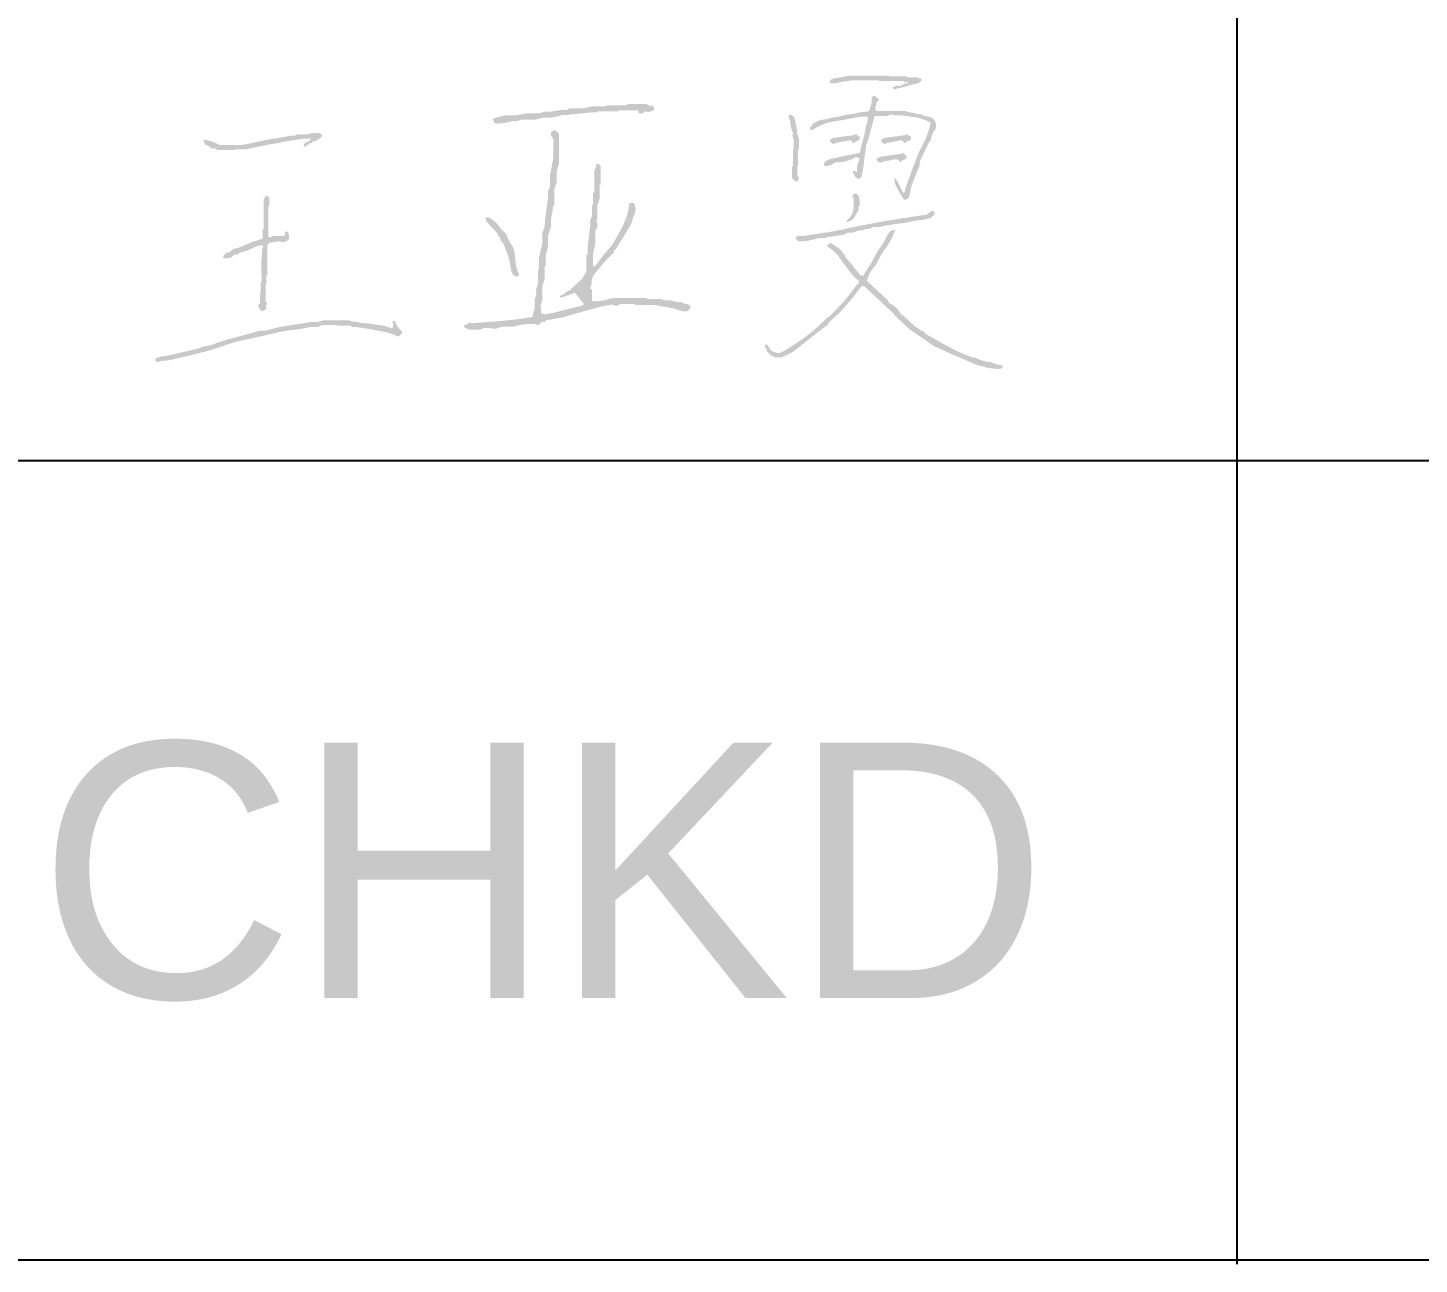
# Model space of a CAD drawing. Header units: millimetres. Extents: x -181 to 239, y -54 to 243.
# Drawn here: x 205.17 to 211.41, y 99.17 to 104.71 of the extents above; entities that cross this region are included whole.
import ezdxf

# ---------------------------------------------------------------- set-up
doc = ezdxf.new("R2010")
doc.units = ezdxf.units.MM
doc.styles.add('Arial', font='ARIAL.TTF', dxfattribs={"height": 0.2})

# ---------------------------------------------------------------- blocks, each defined once
blk = doc.blocks.new('Unknown-234525213-26953')
at = {"linetype": 'Continuous'}
for points in [[(209.1714, 104.4893), (209.1673, 104.4869), (209.1616, 104.4886), (209.16, 104.4928), (209.1107, 104.4928), (209.1107, 104.4964), (209.0312, 104.4964), (209.0312, 104.4999), (208.8531, 104.4999), (208.822, 104.4941), (208.8065, 104.4913), (208.7754, 104.4858), (208.7659, 104.4769), (208.7659, 104.4645), (208.7827, 104.4648), (208.7913, 104.4658), (208.8076, 104.4698), (208.8644, 104.4787), (208.9857, 104.4787), (208.9857, 104.4752), (209.0956, 104.4752), (209.0986, 104.4702), (209.1065, 104.4693), (209.1107, 104.4734), (209.1116, 104.4748), (209.1128, 104.4754), (209.1145, 104.4752), (209.1145, 104.4645), (209.1002, 104.4633), (209.0927, 104.4609), (209.0804, 104.4539), (209.0681, 104.4549), (209.0612, 104.4537), (209.0501, 104.4486), (209.0478, 104.4481), (209.0467, 104.445), (209.0526, 104.4384), (209.0598, 104.4376), (209.0653, 104.4415), (209.0726, 104.4437), (209.0765, 104.4444), (209.0842, 104.4451), (209.1297, 104.4592), (209.1444, 104.4615), (209.1517, 104.4633), (209.1657, 104.4681), (209.1751, 104.4769), (209.176, 104.482), (209.175, 104.4854)], [(207.9696, 104.3673), (207.9602, 104.3637), (207.9519, 104.3652), (207.9448, 104.3719), (207.8557, 104.3719), (207.8557, 104.3673), (207.7617, 104.3673), (207.7617, 104.3627), (207.7023, 104.3627), (207.6578, 104.3534), (207.5984, 104.3534), (207.586, 104.3469), (207.5779, 104.3453), (207.5637, 104.3465), (207.5044, 104.3373), (207.4863, 104.3383), (207.4765, 104.3367), (207.4598, 104.3303), (207.4004, 104.3303), (207.3559, 104.3211), (207.3064, 104.3211), (207.2797, 104.3142), (207.2619, 104.3095), (207.2565, 104.3074), (207.2539, 104.3033), (207.2544, 104.298), (207.2577, 104.2926), (207.2592, 104.2898), (207.2619, 104.2841), (207.2938, 104.286), (207.3099, 104.2884), (207.341, 104.2957), (207.3571, 104.2957), (207.3656, 104.2972), (207.3806, 104.3026), (207.445, 104.3026), (207.4796, 104.3118), (207.5075, 104.3111), (207.5218, 104.3125), (207.5489, 104.3188), (207.5624, 104.3224), (207.5695, 104.3233), (207.5835, 104.3234), (207.6949, 104.3349), (207.7221, 104.3349), (207.7221, 104.3396), (207.8161, 104.3396), (207.8161, 104.3442), (207.9052, 104.3442), (207.9045, 104.3384), (207.9059, 104.3346), (207.9102, 104.3303), (207.9208, 104.3298), (207.9276, 104.3323), (207.9349, 104.3396), (207.9496, 104.337), (207.9585, 104.3382), (207.972, 104.3442), (207.9795, 104.3511), (207.9743, 104.3568), (207.9722, 104.3603)], [(208.6242, 104.1708), (209.1213, 104.2088), (209.1169, 104.2062), (209.1078, 104.2026), (209.1044, 104.1986), (209.0998, 104.1974), (209.0945, 104.1991), (209.0945, 104.2062), (209.0901, 104.2079), (209.0832, 104.2097), (209.0574, 104.2049), (209.0445, 104.2025), (209.0188, 104.1973), (209.0133, 104.1935), (209.0061, 104.1942), (209.0017, 104.1991), (208.9964, 104.2025), (208.9944, 104.2074), (208.996, 104.2133), (209.0059, 104.2183), (209.0115, 104.2201), (209.0225, 104.2221), (209.0543, 104.2266), (209.0703, 104.2287), (209.1021, 104.2327), (209.1076, 104.2366), (209.1147, 104.2358), (209.1192, 104.231), (209.1261, 104.2276), (209.1293, 104.2223), (209.1286, 104.215), (209.1213, 104.2088), (209.2268, 104.2425), (209.2396, 104.2628), (209.2411, 104.2763), (209.2403, 104.2836), (209.2358, 104.2964), (209.2274, 104.307), (209.2207, 104.3116), (209.2074, 104.3159), (209.1939, 104.3183), (209.1872, 104.3205), (209.1751, 104.3265), (209.1629, 104.3255), (209.1559, 104.3267), (209.1448, 104.3318), (209.128, 104.3344), (209.1196, 104.3362), (209.1032, 104.3407), (208.9743, 104.3407), (208.9688, 104.3492), (208.9683, 104.3563), (208.9724, 104.3654), (208.9732, 104.3735), (208.9744, 104.3776), (208.9781, 104.3849), (208.9828, 104.3873), (208.9838, 104.3937), (208.9686, 104.4079), (208.9609, 104.4085), (208.9552, 104.4055), (208.9516, 104.3991), (208.9522, 104.3827), (208.951, 104.3741), (208.9459, 104.3584), (208.9448, 104.3499), (208.9426, 104.3452), (208.9364, 104.3389), (208.9089, 104.3366), (208.8951, 104.3344), (208.8682, 104.3283), (208.8453, 104.325), (208.8339, 104.3229), (208.8114, 104.3177), (208.7839, 104.3128), (208.7703, 104.31), (208.7432, 104.3035), (208.7242, 104.3013), (208.7144, 104.2982), (208.6933, 104.287), (208.6863, 104.284), (208.6872, 104.2794), (208.6852, 104.2756), (208.6807, 104.2734), (208.6764, 104.2667), (208.677, 104.2598), (208.6825, 104.254), (208.7111, 104.271), (208.7266, 104.2782), (208.7583, 104.2893), (208.7962, 104.2964), (208.819, 104.3), (208.9042, 104.3159), (208.9326, 104.3159), (208.935, 104.3139), (208.9356, 104.3116), (208.9345, 104.3088), (208.9333, 104.2944), (208.9318, 104.2871), (208.927, 104.2734), (208.9194, 104.2345), (208.9042, 104.1779), (208.9023, 104.1679), (208.9011, 104.1629), (208.8985, 104.1531), (208.8469, 104.1429), (208.8211, 104.1376), (208.7697, 104.1266), (208.7563, 104.1218), (208.7498, 104.118), (208.7394, 104.1089), (208.7379, 104.1025), (208.7389, 104.0981), (208.7432, 104.0929), (208.7625, 104.0963), (208.7724, 104.1001), (208.7886, 104.1106), (208.8211, 104.1124), (208.8378, 104.1158), (208.8682, 104.1266), (208.8759, 104.1319), (208.8814, 104.1337), (208.891, 104.1336), (208.8965, 104.1278), (208.8971, 104.1209), (208.8928, 104.1142), (208.888, 104.0962), (208.8868, 104.0867), (208.8872, 104.0682), (208.872, 104.0735), (208.8686, 104.0718), (208.8676, 104.0674), (208.8701, 104.0646), (208.8745, 104.0515), (208.8794, 104.0448), (208.891, 104.0363), (208.8969, 104.0394), (208.8999, 104.0408), (208.9061, 104.0434), (208.9131, 104.0771), (208.9158, 104.0942), (208.9194, 104.1283), (208.927, 104.1779), (208.927, 104.1882), (208.9288, 104.1939), (208.9345, 104.2026), (208.9464, 104.248), (208.9525, 104.2707), (208.9648, 104.3159), (208.9686, 104.3194), (209.0236, 104.3194), (209.034, 104.3252), (209.0428, 104.3257), (209.0539, 104.3212), (209.0782, 104.3215), (209.0904, 104.3208), (209.1145, 104.3177), (209.1526, 104.3126), (209.1716, 104.3079), (209.2074, 104.2947), (209.2141, 104.2904), (209.2167, 104.2844), (209.2149, 104.277), (209.2004, 104.2319), (209.1912, 104.2097), (209.1695, 104.1673), (209.1581, 104.1425), (209.1429, 104.1), (209.1392, 104.0929), (209.1202, 104.0398), (209.1106, 104.0148), (209.1064, 104.002), (209.0994, 103.9761), (209.0956, 103.9747), (209.0916, 103.9762), (209.0899, 103.9797), (209.0786, 104.0041), (209.0725, 104.0162), (209.0596, 104.0398), (209.0582, 104.0376), (209.0566, 104.0366), (209.0539, 104.0363), (209.0556, 104.0218), (209.0576, 104.0145), (209.0634, 104.0009), (209.0861, 103.9584), (209.0912, 103.9538), (209.0933, 103.9506), (209.0956, 103.9443), (209.1024, 103.9427), (209.1072, 103.9437), (209.1126, 103.9478), (209.1202, 103.9549), (209.1316, 104.008), (209.1457, 104.0435), (209.1529, 104.0612), (209.1676, 104.0965), (209.1672, 104.1065), (209.168, 104.1117), (209.1714, 104.1212), (209.1864, 104.1531), (209.194, 104.1691), (209.2093, 104.2009), (209.2168, 104.2079), (209.222, 104.231), (209.2268, 104.2425), (209.1213, 104.2088), (208.8912, 104.2088), (208.8985, 104.215), (208.8992, 104.2223), (208.896, 104.2276), (208.8891, 104.231), (208.8846, 104.2358), (208.8775, 104.2366), (208.872, 104.2327), (208.8401, 104.2287), (208.8242, 104.2266), (208.7924, 104.2221), (208.7814, 104.2201), (208.7758, 104.2183), (208.7659, 104.2133), (208.7643, 104.2074), (208.7663, 104.2025), (208.7716, 104.1991), (208.776, 104.1942), (208.7832, 104.1935), (208.7886, 104.1973), (208.8144, 104.2025), (208.8273, 104.2049), (208.8531, 104.2097), (208.8577, 104.2086), (208.8644, 104.2062), (208.8644, 104.1991), (208.8696, 104.1974), (208.8742, 104.1986), (208.8777, 104.2026), (208.8868, 104.2062), (208.8912, 104.2088), (209.1213, 104.2088), (208.6242, 104.1708), (208.6257, 104.1708), (208.6257, 104.2168), (208.6196, 104.2346), (208.6176, 104.2441), (208.6162, 104.2628), (208.6087, 104.2982), (208.6067, 104.3085), (208.6035, 104.314), (208.5954, 104.3212), (208.5904, 104.3245), (208.5842, 104.3238), (208.5802, 104.3194), (208.5804, 104.3105), (208.5822, 104.3055), (208.5878, 104.2982), (208.5875, 104.284), (208.5883, 104.2767), (208.5916, 104.2628), (208.5992, 104.2416), (208.5968, 104.2304), (208.5977, 104.2235), (208.603, 104.2133), (208.603, 104.1673), (208.5992, 104.1673), (208.5992, 104.0929), (208.5954, 104.0929), (208.5954, 104.0398), (208.6011, 104.0345), (208.6037, 104.0316), (208.6087, 104.0257), (208.6141, 104.0249), (208.6178, 104.0258), (208.6219, 104.0292), (208.6251, 104.0388), (208.624, 104.0456), (208.6181, 104.054), (208.6181, 104.0965), (208.6219, 104.0965), (208.6219, 104.1708)], [(208.1254, 103.4752), (208.1161, 103.4752), (208.1107, 103.4769), (208.1032, 103.4821), (208.0812, 103.4843), (208.0702, 103.4862), (208.0487, 103.4914), (208.0307, 103.4914), (208.0213, 103.4929), (208.0042, 103.4983), (207.9448, 103.4983), (207.9448, 103.5029), (207.7914, 103.5029), (207.7567, 103.493), (207.7385, 103.4897), (207.7023, 103.4868), (207.7012, 103.4886), (207.6996, 103.4894), (207.6974, 103.4891), (207.6974, 103.5399), (207.6904, 103.5436), (207.6892, 103.5532), (207.6949, 103.5584), (207.6956, 103.5762), (207.6971, 103.5852), (207.7023, 103.6023), (207.7379, 103.6454), (207.7568, 103.6663), (207.7963, 103.7063), (207.7952, 103.7124), (207.7978, 103.7174), (207.8038, 103.7202), (207.8329, 103.7671), (207.8473, 103.7907), (207.8755, 103.8381), (207.8797, 103.856), (207.8828, 103.865), (207.8904, 103.882), (207.8932, 103.9004), (207.8921, 103.9107), (207.8854, 103.9282), (207.8656, 103.9282), (207.8618, 103.904), (207.8593, 103.8919), (207.8533, 103.8681), (207.8472, 103.8533), (207.8442, 103.846), (207.8384, 103.8311), (207.8137, 103.7849), (207.7937, 103.7495), (207.7816, 103.7325), (207.7543, 103.7017), (207.7373, 103.6796), (207.7289, 103.6685), (207.7122, 103.6462), (207.7023, 103.6462), (207.7023, 103.7017), (207.7122, 103.7433), (207.7122, 103.8034), (207.7206, 103.8183), (207.7224, 103.8283), (207.7196, 103.845), (207.7169, 103.8478), (207.7183, 103.8529), (207.7221, 103.8542), (207.7221, 103.9189), (207.732, 103.9467), (207.732, 104.0114), (207.737, 104.0114), (207.737, 104.0923), (207.7321, 104.0997), (207.7265, 104.103), (207.7172, 104.1038), (207.7147, 104.0906), (207.7126, 104.084), (207.7073, 104.0715), (207.7073, 103.9744), (207.7023, 103.9744), (207.7023, 103.9189), (207.6974, 103.9189), (207.6974, 103.8681), (207.69, 103.8547), (207.6883, 103.8461), (207.6899, 103.8311), (207.6776, 103.7271), (207.6776, 103.6971), (207.6726, 103.6971), (207.6726, 103.6231), (207.668, 103.6137), (207.6655, 103.6091), (207.6602, 103.6), (207.6575, 103.5967), (207.6565, 103.5947), (207.6553, 103.5908), (207.5984, 103.5376), (207.5855, 103.5318), (207.5794, 103.5279), (207.5687, 103.5191), (207.5629, 103.516), (207.5599, 103.5146), (207.5538, 103.5122), (207.5538, 103.5029), (207.5809, 103.5114), (207.5943, 103.516), (207.6207, 103.526), (207.6353, 103.5074), (207.6428, 103.4982), (207.6578, 103.4798), (207.6597, 103.4752), (207.6577, 103.4704), (207.6528, 103.4683), (207.6014, 103.455), (207.5757, 103.4486), (207.5241, 103.4359), (207.487, 103.429), (207.4799, 103.4301), (207.4764, 103.4311), (207.4697, 103.4336), (207.4686, 103.4484), (207.4681, 103.4558), (207.4672, 103.4706), (207.4747, 103.4914), (207.4747, 103.5538), (207.4846, 103.5861), (207.4846, 103.6462), (207.4895, 103.6462), (207.4895, 103.6925), (207.4994, 103.7294), (207.4994, 103.7757), (207.5052, 103.796), (207.5081, 103.8062), (207.5142, 103.8265), (207.514, 103.8544), (207.5155, 103.8686), (207.5217, 103.8958), (207.5218, 103.9073), (207.5234, 103.9134), (207.5291, 103.9236), (207.5291, 103.9929), (207.539, 104.0206), (207.539, 104.0715), (207.5489, 104.1038), (207.5489, 104.2379), (207.5423, 104.2471), (207.5372, 104.2513), (207.5266, 104.2564), (207.5142, 104.2448), (207.5141, 104.2322), (207.5165, 104.2251), (207.5241, 104.2148), (207.5241, 104.1316), (207.5183, 104.1001), (207.5154, 104.0844), (207.5093, 104.053), (207.5093, 104.0021), (207.4994, 103.979), (207.4994, 103.9467), (207.487, 103.8542), (207.4856, 103.8298), (207.483, 103.8173), (207.4747, 103.7941), (207.4747, 103.7479), (207.469, 103.722), (207.466, 103.709), (207.4598, 103.6832), (207.4598, 103.6277), (207.4549, 103.6277), (207.4549, 103.5677), (207.445, 103.5353), (207.4481, 103.5207), (207.4469, 103.5118), (207.44, 103.4983), (207.44, 103.4521), (207.4354, 103.4384), (207.4334, 103.4314), (207.4301, 103.4174), (207.3707, 103.4082), (207.3203, 103.4026), (207.2866, 103.3989), (207.1678, 103.3897), (207.1528, 103.3911), (207.144, 103.3895), (207.1307, 103.3828), (207.1258, 103.3799), (207.1236, 103.3766), (207.1233, 103.3712), (207.148, 103.3596), (207.1926, 103.3596), (207.211, 103.367), (207.2222, 103.3686), (207.262, 103.3646), (207.2731, 103.3662), (207.2915, 103.3735), (207.346, 103.3735), (207.3806, 103.3828), (207.4063, 103.3852), (207.4192, 103.3856), (207.445, 103.3851), (207.4499, 103.3804), (207.4589, 103.3816), (207.4623, 103.3874), (207.468, 103.3899), (207.4708, 103.3919), (207.4747, 103.3966), (207.4799, 103.3934), (207.4874, 103.3958), (207.4895, 103.4012), (207.4932, 103.4028), (207.4953, 103.4033), (207.4994, 103.4036), (207.5489, 103.4128), (207.5711, 103.4168), (207.5821, 103.4196), (207.6033, 103.4267), (207.6568, 103.4415), (207.6835, 103.4489), (207.737, 103.4636), (207.7864, 103.4729), (207.8012, 103.4673), (207.8122, 103.468), (207.826, 103.4752), (207.8904, 103.4752), (207.8904, 103.4706), (207.9795, 103.4706), (208.0151, 103.4642), (208.0329, 103.461), (208.0685, 103.4544), (208.0899, 103.4458), (208.1022, 103.4433), (208.1254, 103.4428), (208.1378, 103.4544), (208.1387, 103.4639), (208.1345, 103.4709)], [(206.4699, 104.2424), (206.4651, 104.2428), (206.4558, 104.2424), (206.4421, 104.2423), (206.4349, 104.241), (206.4221, 104.2365), (206.3758, 104.2365), (206.3652, 104.2311), (206.3584, 104.2297), (206.3463, 104.2306), (206.2832, 104.2188), (206.2645, 104.2169), (206.2551, 104.2153), (206.2369, 104.2109), (206.1843, 104.2011), (206.1927, 104.2011), (206.1295, 104.1893), (206.0264, 104.1893), (206.0006, 104.2013), (205.9868, 104.2061), (205.959, 104.2129), (205.9555, 104.2094), (205.9548, 104.2054), (205.9569, 104.2011), (205.9598, 104.1965), (205.9611, 104.1941), (205.9632, 104.1893), (205.9749, 104.1862), (205.981, 104.1824), (205.9885, 104.1735), (206.0007, 104.1739), (206.0078, 104.1721), (206.0179, 104.1657), (206.0937, 104.1657), (206.0937, 104.1696), (206.1443, 104.1696), (206.1863, 104.1784), (206.2074, 104.1827), (206.2495, 104.1912), (206.3127, 104.2011), (206.3, 104.2011), (206.4011, 104.2168), (206.4306, 104.2168), (206.4302, 104.219), (206.4324, 104.2211), (206.4348, 104.2207), (206.4336, 104.2113), (206.4278, 104.2052), (206.4179, 104.203), (206.4099, 104.1981), (206.4064, 104.1938), (206.4032, 104.1853), (206.4051, 104.1817), (206.4105, 104.1807), (206.4137, 104.1834), (206.4215, 104.1874), (206.4252, 104.1904), (206.4306, 104.1971), (206.4361, 104.1962), (206.4406, 104.1983), (206.4432, 104.203), (206.4575, 104.2074), (206.4646, 104.2107), (206.4769, 104.2188), (206.4791, 104.2213), (206.4821, 104.222), (206.4853, 104.2207), (206.4836, 104.2247), (206.4854, 104.2288), (206.4895, 104.2306), (206.479, 104.2404)], [(209.0991, 104.1465), (209.0947, 104.1514), (209.0875, 104.1521), (209.0821, 104.1482), (209.0502, 104.1443), (209.0343, 104.1421), (209.0025, 104.1376), (208.9914, 104.1356), (208.9859, 104.1338), (208.976, 104.1288), (208.9744, 104.1229), (208.9763, 104.1181), (208.9816, 104.1146), (208.9861, 104.1097), (208.9932, 104.109), (208.9987, 104.1128), (209.0244, 104.118), (209.0373, 104.1204), (209.0631, 104.1252), (209.0701, 104.1234), (209.0745, 104.1217), (209.0745, 104.1146), (209.0797, 104.1129), (209.0843, 104.1141), (209.0877, 104.1182), (209.0968, 104.1217), (209.1012, 104.1244), (209.1086, 104.1305), (209.1092, 104.1378), (209.106, 104.1431)], [(206.3337, 103.8), (206.3211, 103.8), (206.3204, 103.792), (206.3195, 103.7879), (206.3169, 103.7803), (206.2621, 103.7803), (206.2577, 103.7753), (206.2517, 103.7739), (206.2453, 103.7764), (206.2453, 103.914), (206.2495, 103.914), (206.2495, 103.9514), (206.2454, 103.9577), (206.2406, 103.9605), (206.2327, 103.9612), (206.2312, 103.9543), (206.2293, 103.9507), (206.2242, 103.9455), (206.2242, 103.8118), (206.22, 103.8118), (206.22, 103.7685), (206.1755, 103.7538), (206.1535, 103.7455), (206.1106, 103.7272), (206.0919, 103.7231), (206.0822, 103.7181), (206.0685, 103.7056), (206.0615, 103.7072), (206.0557, 103.7052), (206.0516, 103.6997), (206.0432, 103.6918), (206.0432, 103.682), (206.0508, 103.6806), (206.0558, 103.68), (206.0726, 103.6823), (206.0817, 103.6866), (206.0937, 103.6977), (206.1024, 103.6966), (206.1082, 103.6982), (206.1148, 103.7036), (206.1492, 103.7152), (206.1662, 103.7219), (206.199, 103.737), (206.2058, 103.7375), (206.2092, 103.7379), (206.2158, 103.739), (206.2211, 103.7363), (206.2221, 103.7292), (206.2179, 103.7253), (206.2143, 103.6656), (206.2139, 103.6356), (206.2158, 103.5758), (206.2116, 103.5758), (206.2116, 103.5286), (206.2084, 103.5275), (206.2072, 103.5232), (206.2095, 103.5208), (206.2105, 103.5193), (206.2093, 103.517), (206.2074, 103.5168), (206.2074, 103.4775), (206.201, 103.4724), (206.2001, 103.4641), (206.2053, 103.4579), (206.2069, 103.4502), (206.2119, 103.4456), (206.22, 103.4441), (206.2276, 103.4476), (206.2312, 103.4501), (206.2369, 103.4559), (206.2348, 103.4696), (206.2396, 103.4741), (206.2386, 103.4822), (206.2327, 103.4854), (206.2327, 103.5601), (206.2369, 103.5601), (206.2369, 103.6033), (206.2411, 103.6033), (206.2411, 103.741), (206.2448, 103.7414), (206.2472, 103.7458), (206.2453, 103.7488), (206.2958, 103.7567), (206.3051, 103.753), (206.3112, 103.7525), (206.3211, 103.7547), (206.3286, 103.7582), (206.3322, 103.7608), (206.3379, 103.7665), (206.3377, 103.78), (206.3369, 103.7868)], [(208.8947, 103.9584), (208.8897, 103.9655), (208.8858, 103.9687), (208.8777, 103.9726), (208.8682, 103.9638), (208.8656, 103.9592), (208.8672, 103.954), (208.872, 103.9514), (208.872, 103.9071), (208.8664, 103.8843), (208.8606, 103.8727), (208.8455, 103.854), (208.8413, 103.8507), (208.84, 103.8466), (208.8417, 103.8417), (208.857, 103.8482), (208.8643, 103.8531), (208.8758, 103.8647), (208.8823, 103.8786), (208.8861, 103.8854), (208.8947, 103.8983), (208.8918, 103.9049), (208.893, 103.9109), (208.8985, 103.916), (208.8992, 103.933), (208.8985, 103.9418)], [(209.232, 103.8912), (209.2252, 103.8928), (209.2204, 103.8918), (209.2149, 103.8877), (209.2091, 103.884), (209.2064, 103.8818), (209.2017, 103.877), (209.1698, 103.8722), (209.1539, 103.8697), (209.1221, 103.8647), (209.1117, 103.8624), (209.1063, 103.8617), (209.0956, 103.8611), (209.0577, 103.854), (209.038, 103.8513), (209.0281, 103.8499), (209.0084, 103.847), (208.9705, 103.8399), (208.9007, 103.8264), (208.8658, 103.8193), (208.7962, 103.8045), (208.7583, 103.7974), (208.7204, 103.792), (208.7015, 103.7892), (208.6636, 103.7833), (208.6472, 103.7805), (208.6385, 103.7801), (208.6219, 103.7815), (208.6159, 103.7781), (208.6132, 103.7752), (208.6106, 103.7691), (208.6238, 103.7567), (208.6459, 103.7563), (208.6572, 103.7574), (208.6788, 103.762), (208.7166, 103.7709), (208.747, 103.7709), (208.7507, 103.7758), (208.7558, 103.7776), (208.7621, 103.7762), (208.8076, 103.7833), (208.8234, 103.7856), (208.8315, 103.7883), (208.8455, 103.7956), (208.8592, 103.7947), (208.8664, 103.7955), (208.8796, 103.7992), (208.8947, 103.8063), (208.907, 103.8053), (208.914, 103.8065), (208.9251, 103.8116), (208.9392, 103.8126), (208.9465, 103.8145), (208.9592, 103.8204), (208.979, 103.8201), (208.9892, 103.8212), (209.0084, 103.8257), (209.0252, 103.8281), (209.0335, 103.8295), (209.0501, 103.8328), (209.1032, 103.8399), (209.1094, 103.8405), (209.1125, 103.8413), (209.1183, 103.8434), (209.1562, 103.8505), (209.1807, 103.853), (209.193, 103.8551), (209.2168, 103.8611), (209.2358, 103.8788), (209.2336, 103.8836), (209.2329, 103.8861)], [(207.3534, 103.6786), (207.3487, 103.7134), (207.3423, 103.7313), (207.3237, 103.7618), (207.3147, 103.7844), (207.3072, 103.7954), (207.2891, 103.8126), (207.2712, 103.8361), (207.2597, 103.8468), (207.2346, 103.8635), (207.2223, 103.8635), (207.22, 103.8552), (207.2214, 103.8493), (207.2272, 103.8427), (207.246, 103.8206), (207.2559, 103.8099), (207.2767, 103.7895), (207.2756, 103.7834), (207.2782, 103.7785), (207.2841, 103.7757), (207.2867, 103.7635), (207.2901, 103.7571), (207.299, 103.7479), (207.3186, 103.6995), (207.3262, 103.6741), (207.3361, 103.6231), (207.3395, 103.6123), (207.3437, 103.6067), (207.3534, 103.6), (207.3607, 103.5984), (207.3669, 103.6009), (207.3707, 103.6069), (207.3597, 103.6344), (207.3561, 103.6493)], [(209.5351, 103.2011), (209.5148, 103.2042), (209.5046, 103.2072), (209.4859, 103.2152), (209.4752, 103.2149), (209.4695, 103.2156), (209.4593, 103.2188), (209.4405, 103.2243), (209.4313, 103.2279), (209.4139, 103.2365), (209.4047, 103.2349), (209.3985, 103.2363), (209.3911, 103.2418), (209.373, 103.2482), (209.3608, 103.2524), (209.3229, 103.2701), (209.2818, 103.2924), (209.2613, 103.3037), (209.2206, 103.3267), (209.2024, 103.3366), (209.1937, 103.3428), (209.1789, 103.3568), (209.1739, 103.356), (209.1699, 103.3579), (209.1676, 103.3621), (209.154, 103.3707), (209.1448, 103.3763), (209.0956, 103.4223), (209.0932, 103.4242), (209.091, 103.4247), (209.088, 103.424), (209.074, 103.4461), (209.0648, 103.4564), (209.0444, 103.4736), (209.0343, 103.4768), (209.0289, 103.4818), (209.0255, 103.4913), (208.9307, 103.5798), (208.9401, 103.6069), (208.9472, 103.6202), (208.9648, 103.6435), (208.9686, 103.647), (208.9989, 103.7036), (209.0109, 103.7207), (209.017, 103.7292), (209.0293, 103.7461), (209.0482, 103.7815), (209.0516, 103.7918), (209.0539, 103.7969), (209.0596, 103.8063), (209.0504, 103.8069), (209.0453, 103.8061), (209.0368, 103.8027), (209.0293, 103.7956), (209.0027, 103.7461), (208.9938, 103.7333), (208.9892, 103.7269), (208.98, 103.7142), (208.9535, 103.6647), (208.9374, 103.6393), (208.9294, 103.6266), (208.9137, 103.601), (208.9029, 103.6044), (208.8974, 103.6082), (208.891, 103.6169), (208.8692, 103.6452), (208.8578, 103.659), (208.8341, 103.6859), (208.835, 103.6906), (208.833, 103.6944), (208.8284, 103.6966), (208.8136, 103.7174), (208.8034, 103.7269), (208.7811, 103.7408), (208.7744, 103.7467), (208.7667, 103.7479), (208.7583, 103.7443), (208.7536, 103.7419), (208.7527, 103.7355), (208.7564, 103.7319), (208.7764, 103.7167), (208.7859, 103.7085), (208.8038, 103.6912), (208.807, 103.6825), (208.8099, 103.6782), (208.8171, 103.6718), (208.822, 103.6627), (208.8251, 103.6583), (208.8322, 103.6505), (208.8544, 103.6196), (208.8671, 103.6048), (208.8947, 103.578), (208.8961, 103.5727), (208.894, 103.5683), (208.8891, 103.5656), (208.8413, 103.5035), (208.8153, 103.4735), (208.7602, 103.417), (208.7579, 103.4176), (208.756, 103.417), (208.7545, 103.4152), (208.6901, 103.355), (208.6502, 103.3248), (208.6297, 103.3103), (208.5878, 103.2825), (208.5753, 103.2752), (208.5692, 103.2713), (208.5575, 103.263), (208.5524, 103.2629), (208.5493, 103.2614), (208.5461, 103.2577), (208.5326, 103.2559), (208.5248, 103.2567), (208.512, 103.2612), (208.5061, 103.2643), (208.5031, 103.2657), (208.4969, 103.2683), (208.4977, 103.273), (208.4957, 103.2768), (208.4912, 103.2789), (208.4892, 103.2847), (208.4881, 103.2875), (208.4855, 103.2931), (208.4741, 103.2931), (208.4731, 103.2858), (208.4746, 103.281), (208.4798, 103.2754), (208.4821, 103.2652), (208.4852, 103.2598), (208.4931, 103.2524), (208.502, 103.2441), (208.5078, 103.2406), (208.5196, 103.2365), (208.5499, 103.2365), (208.5829, 103.2517), (208.5988, 103.2611), (208.6276, 103.2825), (208.6795, 103.324), (208.7056, 103.3445), (208.7583, 103.3851), (208.7576, 103.388), (208.7582, 103.39), (208.7602, 103.3922), (208.8095, 103.4382), (208.8503, 103.4833), (208.8697, 103.5067), (208.9061, 103.555), (208.9121, 103.556), (208.9157, 103.5556), (208.9213, 103.5532), (208.9989, 103.4807), (209.001, 103.4785), (209.0016, 103.4764), (209.0008, 103.4736), (209.0039, 103.4743), (209.0061, 103.4737), (209.0084, 103.4718), (209.052, 103.4311), (209.0558, 103.424), (209.1221, 103.3621), (209.1663, 103.3319), (209.1882, 103.3167), (209.232, 103.286), (209.2962, 103.2573), (209.3284, 103.2431), (209.393, 103.2152), (209.4177, 103.2043), (209.4309, 103.2), (209.4574, 103.194), (209.4652, 103.1905), (209.4697, 103.1894), (209.4783, 103.1887), (209.5181, 103.1834), (209.5264, 103.185), (209.5305, 103.1857), (209.5389, 103.1869), (209.5401, 103.1926), (209.5391, 103.1966)], [(206.8368, 103.3595), (206.8258, 103.3743), (206.8211, 103.3823), (206.8137, 103.3989), (206.8011, 103.3989), (206.805, 103.3885), (206.8055, 103.3822), (206.8032, 103.3713), (206.8014, 103.3677), (206.7958, 103.3666), (206.7926, 103.3694), (206.7674, 103.3772), (206.6916, 103.389), (206.6695, 103.3897), (206.6582, 103.3914), (206.6369, 103.3969), (206.6248, 103.3969), (206.6184, 103.3982), (206.6074, 103.4028), (206.4937, 103.4028), (206.4684, 103.3949), (206.4431, 103.3951), (206.4301, 103.3939), (206.4053, 103.389), (206.3631, 103.3831), (206.3421, 103.3799), (206.3, 103.3733), (206.273, 103.3665), (206.2595, 103.3629), (206.2327, 103.3556), (206.2114, 103.3558), (206.2002, 103.3541), (206.18, 103.3477), (206.1421, 103.3376), (206.1232, 103.3325), (206.0853, 103.3222), (206.0789, 103.3197), (206.0754, 103.3189), (206.0685, 103.3183), (206.0179, 103.3025), (205.997, 103.2938), (205.9858, 103.2906), (205.9632, 103.2868), (205.9127, 103.2711), (205.8654, 103.2604), (205.8418, 103.2549), (205.7948, 103.2435), (205.7777, 103.2423), (205.769, 103.2407), (205.7527, 103.2357), (205.7445, 103.2342), (205.7396, 103.2295), (205.738, 103.2219), (205.745, 103.2162), (205.7531, 103.2155), (205.7611, 103.2199), (205.7849, 103.2212), (205.7969, 103.2227), (205.8201, 103.2278), (205.8791, 103.2418), (205.9085, 103.2489), (205.9674, 103.2632), (206.0432, 103.2868), (206.0516, 103.2907), (206.1022, 103.3065), (206.1797, 103.3234), (206.2185, 103.332), (206.2958, 103.3497), (206.3379, 103.3576), (206.3702, 103.3605), (206.3863, 103.3629), (206.4179, 103.3694), (206.4362, 103.3725), (206.4458, 103.3729), (206.4642, 103.3713), (206.4811, 103.3792), (206.5046, 103.381), (206.5164, 103.3814), (206.54, 103.3812), (206.5685, 103.378), (206.583, 103.3776), (206.6116, 103.3792), (206.6181, 103.3736), (206.624, 103.372), (206.6326, 103.3733), (206.7084, 103.3615), (206.78, 103.3477), (206.8027, 103.3394), (206.8179, 103.334), (206.824, 103.3297), (206.8319, 103.3305), (206.8368, 103.3359), (206.8432, 103.3418), (206.8454, 103.349), (206.8432, 103.355)]]:
    blk.add_hatch(color=3, dxfattribs=at).paths.add_polyline_path(points)
blk = doc.blocks.new('Unknown-234525213-26950')
at = {"color": 7, "linetype": 'Continuous'}
for p, q in [((210.5922, 99.1682), (210.5922, 124.3998)), ((155.9383, 102.773), (223.8087, 102.7727)), ((155.9383, 99.1884), (223.7876, 99.1884))]:
    blk.add_line(p, q, dxfattribs=at)
at = {"color": 7, "linetype": 'Continuous', "style": 'Arial'}
blk.add_text('CHKD', height=1.14609, dxfattribs=at).set_placement((205.2091, 100.3622))

msp = doc.modelspace()

# ---------------------------------------------------------------- block references
for name in ['Unknown-234525213-26950', 'Unknown-234525213-26953']:
    msp.add_blockref(name, (0, 0))

doc.saveas('drawing.dxf')
